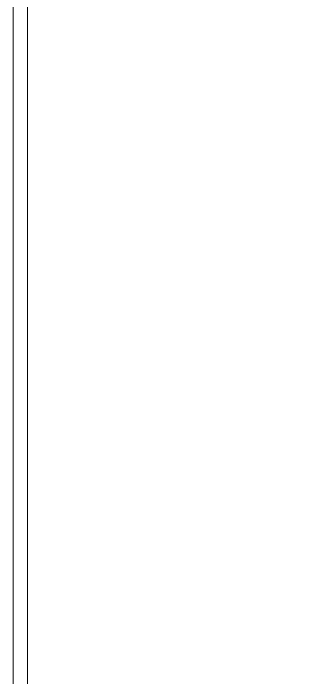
# Model space of a CAD drawing. Header units: inches. Extents: x 3.6 to 56.9, y 3.5 to 76.6.
# Drawn here: x 3.636 to 5.241, y 50.005 to 53.621 of the extents above; entities that cross this region are included whole.
import ezdxf

# ---------------------------------------------------------------- set-up
doc = ezdxf.new("R2010")
doc.units = ezdxf.units.IN
doc.header["$MEASUREMENT"] = 0
doc.layers.add('board', color=7, linetype='Continuous')
doc.layers.add('silk', color=7, linetype='Continuous')

msp = doc.modelspace()

# ---------------------------------------------------------------- linework, layer by layer
at = {"layer": 'board', "color": 7, "lineweight": 20, "true_color": 0xffffff}
msp.add_lwpolyline([(3.6364, 60.5691), (56.8332, 60.5691), (56.8332, 3.7723), (3.6364, 3.7723), (3.6364, 60.5691)], dxfattribs=at)
msp.add_open_spline([(56.8521, 12.1646), (56.8521, 12.1646), (55.3337, 10.6434), (55.3337, 10.6434), (55.3337, 10.6434), (43.9474, 10.6434), (43.9474, 10.6434), (43.9474, 10.6434), (41.4173, 8.1094), (41.4173, 8.1094), (41.4173, 8.1094), (8.7761, 8.1094), (8.7761, 8.1094), (8.7761, 8.1094), (6.246, 10.6434), (6.246, 10.6434), (6.246, 10.6434), (4.7111, 10.6434), (4.7111, 10.6434), (4.2186, 10.5873), (3.7727, 10.9401), (3.7148, 11.4312), (3.7074, 11.4979), (3.7074, 11.5709), (3.7148, 11.6404), (3.7148, 11.6404), (3.7148, 75.5088), (3.7148, 75.5088), (3.6569, 76.0016), (4.0097, 76.4482), (4.5011, 76.5061), (4.5706, 76.5142), (4.6408, 76.5142), (4.7114, 76.5061), (4.7114, 76.5061), (55.8558, 76.5061), (55.8558, 76.5061), (56.3487, 76.5636), (56.7949, 76.2104), (56.8521, 75.7176), (56.8602, 75.6481), (56.8602, 75.5779), (56.8521, 75.5088), (56.8521, 75.5088), (56.8521, 12.1646), (56.8521, 12.1646)], degree=3, knots=[0, 0, 0, 0, 1, 1, 1, 2, 2, 2, 3, 3, 3, 4, 4, 4, 5, 5, 5, 6, 6, 6, 7, 7, 7, 8, 8, 8, 9, 9, 9, 10, 10, 10, 11, 11, 11, 12, 12, 12, 13, 13, 13, 14, 14, 14, 15, 15, 15, 15], dxfattribs=at)
at = {"layer": 'silk', "color": 7, "lineweight": 20, "true_color": 0xffffff}
msp.add_lwpolyline([(3.6364, 60.5691), (56.8332, 60.5691), (56.8332, 3.7723), (3.6364, 3.7723), (3.6364, 60.5691)], dxfattribs=at)

doc.saveas('drawing.dxf')
